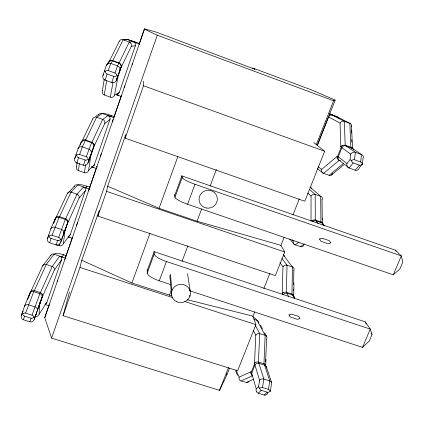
<?xml version="1.0" encoding="UTF-8"?>
<svg xmlns="http://www.w3.org/2000/svg" width="424" height="424" viewBox="0 0 424 424"><rect width="100%" height="100%" fill="white"/><g stroke="black" fill="none" stroke-linecap="round" stroke-linejoin="round"><path stroke-width="0.64" d="M121.423 66.801L121.407 66.075M250.934 372.283L250.96 372.919M293.419 295.676L293.44 294.367M293.509 290.456L293.535 289.147M293.615 284.578L293.869 270.221M293.938 282.909L293.7 296.302M288.691 296.784L286.947 293.26A34.54 8.559 21.7 0 0 286.359 292.263L287.022 265.223L281.838 258.364M282.225 293.111L282.967 266.791L279.893 262.62M313.829 142.602L324.636 151.267L304.824 201.252L125.175 138.187L143.519 85.759L143.678 81.196M265.71 365.817L265.975 359.404M256.425 391.553L256.939 392.348A3.048 2.889 -87.7 0 0 258.232 393.202L261.322 390.329L267.274 392.195A2.38 2.189 -18.2 0 0 268.302 392.279L270.109 391.495A4.182 3.843 -17.9 0 0 269.961 390.933L269.404 389.995A2.417 2.221 -18.1 0 0 268.418 389.365L269.818 381.001L264.55 365.101A40.153 13.409 22.2 0 0 263.951 363.67L265.17 335.299L257.018 320.337A8.575 2.465 22.1 0 0 252.799 317.004M265.625 361.9L266.606 338.347A3.042 2.337 -7.3 0 0 265.191 335.262L259.753 333.714A3.048 2.348 -6.9 0 0 255.836 335.204M254.506 363.871L255.789 335.193L253.361 330.513M229.538 368.143L226.867 374.922L219.537 390.34L51.58 338.108L44.748 317.693L144.499 28.832L155.99 32.033L254.962 69.271L252.868 68.094A19.276 18.9 -74.6 0 1 252.524 68.964M59.54 243.784L59.334 245.708L55.798 244.452M59.318 245.756A3.228 3.175 -20.5 0 0 63.372 243.668L64.856 231.801M360.633 162.01L354.464 159.774A2.539 2.412 -45.3 0 0 353.383 159.652L351.469 160.495A4.463 4.245 -45.7 0 0 351.613 161.131L352.174 162.196A2.581 2.454 -45.5 0 0 353.187 162.927L359.356 165.153A2.533 2.406 -45.5 0 0 360.432 165.275L362.345 164.433A4.452 4.229 -45 0 0 362.202 163.802L361.646 162.737A2.576 2.449 -45.2 0 0 360.633 162.005L361.545 154.585L351.878 148.018A42.262 2.825 20.9 0 0 350.892 147.393L345.2 145.363A3.18 2.73 -20.9 0 0 342.73 145.453L342.401 145.618M354.464 159.774L355.413 152.359L346.011 145.882A35.748 2.385 20.9 0 0 345.2 145.363L344.32 121.322L332.331 115.121L329.591 114.109L337.578 117.024L349.864 123.342L350.892 147.393M76.59 166.378L77.083 162.546M79.362 163.558L78.413 170.543L84.392 172.701L85.632 164.496M125.175 138.187L125.774 134.488L107.685 186.221L106.567 191.372L97.912 216.118L275.346 275.626L284.711 251.999L280.937 245.358L197.038 221.233L159.048 208.295L107.685 186.221M102.385 90.725L104.267 79.156M270.406 390.451L271.445 384.186A3.588 2.56 2.3 0 0 271.524 382.321M106.705 80.327L104.251 94.939L110.32 97.17L112.959 82.632M268.418 389.37L262.467 387.499L263.908 379.136L258.879 363.294A33.968 11.337 22.2 0 0 258.391 362.091L259.753 333.714L255.206 325.16M256.244 388.898L251.713 373.221A30.793 10.69 22.3 0 0 251.289 372.097L254.522 364.004A30.851 10.404 22.2 0 1 254.957 365.106L259.636 380.466L258.545 386.725L256.244 388.898A3.652 3.466 -87.8 0 0 256.419 391.559M293.662 296.588L293.694 296.365A3.111 2.454 -9.6 0 0 291.945 294.012L286.359 292.263M117.883 76.903L114.517 95.193L119.255 92.48L135.362 45.776A3.164 3.095 61.8 0 0 133.433 41.743L129.24 42.045L123.108 39.755L112.752 60.669A43.688 2.984 20.1 0 0 112.45 60.833A3.424 3.35 51.6 0 0 108.162 62.863L106.355 65.455L102.953 75.456A4.002 3.779 25 0 0 103.074 78.244L103.647 79.113A3.339 3.154 25 0 0 105.099 80.104L111.788 82.516L113.807 76.405A2.671 2.618 49.1 0 0 114.968 76.548L116.955 75.657A4.691 4.595 47.8 0 0 116.759 74.984L116.091 73.84A2.714 2.661 48.4 0 0 114.962 73.045L108.205 70.607A2.676 2.618 48.1 0 0 107.044 70.463L105.051 71.354A4.706 4.606 49.3 0 0 105.247 72.032L105.926 73.177A2.724 2.666 48.7 0 0 107.06 73.972M265.652 366.209L265.705 365.88A3.058 2.29 -6.7 0 0 263.929 363.707M97.912 216.118L99.264 210.304L81.79 260.278L79.956 267.443L63.075 315.7L237.62 370.788L255.911 324.657L252.969 316.177L254.665 311.889M63.075 315.7L69.472 292.056M30.576 292.041L30.533 292.131A44.615 15.354 18.1 0 0 29.696 293.546L24.46 306.361L21.417 315.313L23.119 311.126M63.415 233.688A3.27 3.122 12 0 0 64.337 232.352A32.33 8.634 18.7 0 1 64.713 231.679L67.75 222.839A32.394 8.31 18.8 0 0 67.384 223.48L60.605 242.554A3.858 3.779 -6.4 0 1 58.819 244.685L57.86 245.03A3.217 3.148 -6.5 0 1 56.164 244.94L49.656 242.804A3.228 3.154 -6.7 0 1 48.251 241.876L47.705 241.039A3.869 3.779 -6.5 0 1 47.61 238.283L50.758 228.997L54.935 219.341A45.384 11.649 18.8 0 1 55.645 218.312L55.889 217.788A2.83 2.046 88.2 0 1 55.963 217.666L56.191 217.348A3.265 2.798 38.1 0 1 59.604 216.505M37.959 307.458A3.222 3.01 7.9 0 0 39.045 306.022A31.784 11.257 18 0 1 39.49 305.132L42.426 296.588A31.848 10.955 18.1 0 0 41.987 297.452L34.249 319.336A3.843 3.731 -31.4 0 1 32.468 321.487L31.519 321.848A3.207 3.111 -31.6 0 1 29.85 321.79L23.426 319.781L24.544 316.129A2.571 2.39 8.2 0 1 23.453 315.445L22.785 314.444A4.436 4.134 8.1 0 1 22.583 313.845A6.053 2.205 17.2 0 1 22.265 312.562M89.188 157.733A3.328 3.233 21.8 0 0 90.529 156.069A32.897 5.814 19.4 0 1 90.826 155.635L93.974 146.476A32.966 5.47 19.5 0 0 93.683 146.879L87.943 162.922A3.917 3.784 17.2 0 1 86.146 165.031L85.176 165.36A3.265 3.159 17.2 0 1 83.459 165.238L76.866 162.97A3.275 3.159 15.9 0 1 75.435 162.01L74.878 161.152A3.927 3.79 16.1 0 1 74.772 158.385L78.037 148.75L81.074 142.496A46.184 7.669 19.5 0 1 81.657 141.86L81.906 141.325A2.889 2.131 -87.2 0 1 81.986 141.192L82.219 140.858A3.334 2.963 43.5 0 1 85.717 139.931M49.656 242.804L51.034 238.383A2.613 2.486 12.5 0 1 49.931 237.668L49.258 236.619A4.51 4.293 12.4 0 1 49.057 235.998L50.975 235.145A2.565 2.438 12.4 0 1 52.099 235.262L58.671 237.424A2.602 2.48 11.4 0 1 59.773 238.14L60.441 239.184A4.5 4.282 11.5 0 1 60.637 239.804L58.724 240.652M76.866 162.97L78.52 157.717A2.661 2.581 22.6 0 1 77.401 156.965L76.728 155.873A4.595 4.457 22.7 0 1 76.527 155.221L78.482 154.352A2.613 2.533 22.3 0 1 79.627 154.479L86.284 156.779A2.65 2.576 21 0 1 87.402 157.532L88.07 158.624A4.585 4.447 21 0 1 88.266 159.27L86.316 160.139A2.608 2.533 21.3 0 1 85.176 160.012L78.52 157.717M105.099 80.104L107.06 73.967L113.807 76.405M29.85 321.784L31.021 318.159A2.518 2.348 7.5 0 0 32.129 318.254L34.005 317.428A4.426 4.118 7.5 0 0 33.803 316.834L33.146 315.832A2.56 2.385 7.4 0 0 32.054 315.149L25.567 313.119A2.523 2.348 8.1 0 0 24.46 313.018L22.583 313.845M56.164 244.94L57.6 240.541A2.56 2.438 11.5 0 0 58.724 240.652M83.459 165.233L85.182 160.012M44.748 317.693L49.412 303.944M34.249 319.336L41.987 297.452A3.228 3.021 8.2 0 0 39.898 293.609L33.75 291.654A3.233 3.026 8.9 0 0 29.696 293.546L27.608 299.689M60.605 242.554L67.384 223.48A3.275 3.132 12.7 0 0 65.296 219.478L59.069 217.406A3.286 3.138 13.7 0 0 54.935 219.341L53.525 223.496M87.943 162.922L93.683 146.879A3.334 3.249 23.8 0 0 91.589 142.713L85.282 140.514A3.344 3.249 25.1 0 0 81.074 142.496L80.242 144.955M111.788 82.516A3.328 3.148 25.9 0 0 113.526 82.669L114.501 82.357A3.996 3.774 25.9 0 0 116.308 80.279L120.935 67.506A33.565 2.417 20.1 0 1 121.142 67.358L117.883 76.85A33.491 2.788 20 0 0 117.665 77.03A3.403 3.334 48.3 0 1 116.298 78.758M46.412 303.658L46.799 302.503M107.754 64.061L108.162 62.863A47.022 3.387 20.1 0 1 108.608 62.657L108.862 62.105A2.963 2.205 -82 0 1 108.942 61.962L109.185 61.607M28.912 296.636L30.502 292.205M54.214 222.271L55.645 218.312M94.022 165.572L94.303 164.751M39.511 305.126L39.14 314.269L46.921 302.195L61.538 259.822A2.989 2.83 9.4 0 0 59.62 256.218L52.189 266.516L40.391 292.671A35.06 11.941 18.2 0 0 39.898 293.609L32.049 315.154M63.425 243.683L70.262 234.525L85.351 190.779A3.032 2.931 15.2 0 0 83.427 187.037L77.004 194.229L65.704 218.784A35.664 9.026 18.9 0 0 65.296 219.478L58.671 237.424M90.842 155.682L88.537 170.702L94.361 164.655L109.948 119.467A3.085 3.021 31.3 0 0 108.019 115.588M57.192 281.435L57.627 280.185M64.755 259.552L72.319 237.668M76.643 225.16L77.507 222.658M88.531 190.774L96.306 168.264M100.414 156.387L101.278 153.886M112.302 121.995L113.166 119.494M114.03 116.992L121.375 95.734M124.19 87.609L124.836 85.733M132.182 64.475L132.617 63.224M139.099 44.467L144.499 28.832M63.155 255.052L63.324 254.575L62.461 257.145L54.071 254.167A2.968 2.83 25.4 0 0 50.35 255.858L42.639 265.943L30.141 293.032M136.284 43.031L136.486 42.469L139.549 43.598M111.152 115.9L111.3 115.487L110.934 116.611L102.295 113.447A3.085 3.005 46.7 0 0 98.516 115.042M86.825 186.438L86.925 186.147L86.305 188.012L77.793 184.944A3.021 2.92 32.6 0 0 74.004 186.687L67.262 193.726L55.268 219.16M51.58 338.108L157.288 35.197L144.473 29.192M114.957 73.05L117.496 65.858L118.842 63.165A36.952 2.523 20.1 0 1 119.075 63.012L129.24 42.045M86.284 156.779L91.589 142.713A36.294 5.894 19.5 0 1 91.918 142.279L102.672 119.446L108.019 115.582L113.992 117.697M52.099 235.262L59.069 217.406A42.162 10.674 18.9 0 1 59.583 216.595L71.052 192.088L77.793 184.944A9.079 1.919 18.8 0 1 86.904 186.21L90.036 187.276M25.567 313.119L33.75 291.654A41.446 14.124 18.2 0 1 34.36 290.551L46.327 264.444L54.071 254.167A8.936 2.618 18 0 1 63.287 254.686L66.383 255.698M79.627 154.479L82.341 146.9L85.282 140.514A42.909 6.97 19.5 0 1 85.696 140.015L96.63 117.236L102.295 113.447A9.227 1.171 19.5 0 1 111.289 115.508L114.925 116.796M108.205 70.607L110.786 63.42L112.45 60.833L118.842 63.165A3.413 3.344 52.2 0 1 120.935 67.506L116.319 80.279M171.974 295.873L131.901 283.02L149.995 233.221M159.048 208.295L177.799 156.7M147.218 270.586L154.14 251.681L365.202 321.832L370.269 329.088L372.044 334.425L369.193 341.129L362.525 347.362L189.496 290.71M174.693 195.496L181.859 175.918L395.433 250.202L401.3 255.9L402.8 262.048L399.853 268.986L393.281 274.81L187.594 204.251A12.784 2.422 20.3 0 1 174.969 197.298L174.571 194.685M170.618 284.531L159.297 280.821A12.561 3.535 20.1 0 1 147.229 273.067L154.214 253.992L154.129 251.363M174.969 197.298L182.203 177.539L181.79 175.605M159.297 280.821L166.42 261.544A12.614 3.26 20.1 0 1 154.214 253.992M187.594 204.251L194.976 184.276A12.842 2.125 20.3 0 1 182.203 177.539M169.42 295.231L171.492 289.682M182.076 261.327L187.827 245.915M197.038 221.233L201.633 208.926M210.134 186.152L216.335 169.531M219.537 390.34L228.515 367.544M316.373 144.489L333.603 100.742L335.183 100.128L317.21 145.724M317.226 145.49L328.489 116.913A3.026 2.904 -52.1 0 1 332.331 115.127M263.861 288.601L269.908 273.284M280.937 245.358L284.069 237.429M292.984 214.851L299.249 198.983M362.525 347.362L370.269 329.088L166.42 261.544M393.281 274.81L401.3 255.9L194.976 184.276M47.605 238.283L48.617 235.919M30.581 292.025L30.767 291.638A2.793 1.956 84.5 0 1 30.835 291.516L31.053 291.224A3.201 2.639 34.8 0 1 34.386 290.456M42.485 296.477L54.346 270.083L61.538 259.822M67.803 222.738L79.145 197.997L85.351 190.779M81.609 141.966L81.291 142.671L92.734 119.027M108.47 62.943L108.608 62.657M94.022 146.391L104.797 123.437L109.948 119.467M74.762 158.385L75.557 156.716M121.185 67.289L131.345 46.269L135.362 45.776M108.544 62.837L119.096 41.711M102.953 75.456L103.604 74.444M35.097 316.304L36.157 314.688M39.326 305.566L39.05 305.916M64.506 232.225L64.21 232.585M90.582 156.276L90.301 156.615M117.602 77.597L117.305 77.947M353.187 162.922L349.1 167.994A3.148 2.92 59.4 0 1 347.754 167.061L347.214 166.229A3.774 3.503 59.4 0 1 346.986 163.526M337.266 158.057A3.339 3.026 74.7 0 0 337.478 158.624A3.127 2.867 75.3 0 0 339.226 160.272A35.627 3.032 21 0 1 340.016 160.839L349.1 167.994L355.222 170.199L359.356 165.153M90.142 156.779L89.862 157.023M341.283 146.444L341.58 146.169M117.13 78.122L116.876 78.334M258.232 393.196L264.131 395.041L267.274 392.195M282.76 293.095L282.49 293.323A1.06 0.366 -57.6 0 1 282.384 293.397M337.106 156.403L321.678 169.377L318.117 166.685M317.327 168.609L323.581 173.411L339.226 160.272L340.366 160.669M343.382 163.537L329.093 175.319L323.581 173.411M331.292 175.096L343.7 164.888M299.773 318.472L297.929 319.283A2.422 2.263 -24 0 1 296.885 319.182L290.864 317.205A2.465 2.305 -23.5 0 1 289.873 316.543L289.306 315.562A4.261 3.991 -23.7 0 1 289.157 314.979L291.002 314.173A2.422 2.268 -23.3 0 1 292.051 314.269L298.072 316.256A2.465 2.3 -23.8 0 1 299.063 316.919L299.625 317.894A4.256 3.975 -23.6 0 1 299.773 318.472A5.872 1.542 23 0 0 299.938 318.387M261.322 390.334A2.422 2.231 -17.7 0 1 260.341 389.698L259.774 388.76A4.187 3.853 -17.8 0 1 259.621 388.204L261.433 387.409A2.38 2.189 -17.6 0 1 262.467 387.499M298.862 242.157L295.136 244.849L300.605 246.609L304.379 243.943M95.692 116.346L98.575 114.454M312.488 220.332L312.854 220.167A3.1 2.571 -14.1 0 1 315.286 220.045M283.619 292.528L283.974 292.369A3.037 2.412 -9.6 0 1 286.37 292.242M255.693 362.345L256.043 362.197A2.984 2.252 -6.7 0 1 258.407 362.064L263.951 363.67M251.792 376.099L240.954 380.932L246.339 382.427L253.314 379.39M123.108 39.755L127.619 39.559A9.381 0.376 20.3 0 1 136.486 42.469L136.38 42.829L127.619 39.559A3.159 3.079 66.1 0 0 124.577 40.095M187.281 299.71L252.969 316.177M254.018 319.447L257.018 320.337A2.841 2.592 -29.3 0 1 258.783 322.86M24.544 316.129L31.021 318.159M287.022 265.223L292.481 266.945A3.1 2.496 -10.5 0 1 293.827 270.205M44.891 304.459L49.115 305.799M59.62 256.218L65.588 258.163M79.956 267.443L172.96 297.685M184.901 301.565L255.911 324.657M68.19 236.852L72.462 238.267M51.034 238.383L57.6 240.541M309.451 189.411L315.196 194.468L315.276 220.061L320.926 221.938A41.531 6.598 21.3 0 1 321.774 222.849A3.169 3.01 -34.1 0 1 323.66 224.943M320.926 221.938L320.698 196.333L315.196 194.468A3.169 2.666 -15 0 0 311.094 196.142M106.567 191.372L284.711 251.999M83.427 187.037L89.93 189.247M96.333 166.674L97.531 167.088M91.663 166.855L96.428 168.492M39.49 302.529L40.678 302.943M34.36 290.551L40.391 292.671A3.127 2.443 24.4 0 1 42.278 294.176L42.474 294.495M46.327 264.444L52.189 266.516M68.126 236.804L69.329 237.233M59.583 216.595L65.704 218.784M116.505 94.738L121.328 96.465M71.052 192.088L77.004 194.229M143.519 85.759L324.636 151.267M91.568 166.786L93.397 167.448M344.32 121.322L349.864 123.342M85.696 140.015L91.918 142.279A3.249 2.809 30.4 0 1 93.837 143.948M96.63 117.236L102.672 119.446M133.433 41.738L139.475 43.969M116.399 94.685L118.259 95.368M112.752 60.669L119.075 63.012A3.323 3 37.4 0 1 121.01 64.771L121.195 65.148M252.868 68.094L312.197 90.174L335.183 100.128M157.288 35.197L333.603 100.742M81.79 260.278L131.901 283.02M251.141 372.023L250.748 371.822L239.109 377.164L236.078 369.972M328.489 116.913L340.069 123.082L340.817 146.471M310.368 187.366L320.698 196.333M307.66 193.068L311.046 196.127L311.036 221.068M292.406 239.91L293.254 240.912M294.134 244.266L289.677 238.966M324.206 225.817L321.774 222.849L315.975 220.83A35.134 5.581 21.3 0 0 315.276 220.061M318.042 223.416L315.975 220.83A3.169 3.021 -33.8 0 0 312.705 221.561M283.428 255.19L292.481 266.945L291.961 293.986A40.831 10.123 21.7 0 1 292.682 295.168A3.106 2.92 -24.5 0 1 294.595 298.268M371.095 333.052L372.044 334.425M63.489 231.048L62.9 230.327A3.212 2.507 17.7 0 0 61.459 229.479L54.935 227.322A3.222 2.512 18.2 0 0 53.265 227.137L52.353 227.365A3.864 3.01 18.2 0 0 50.769 229.002M90.99 150.88L90.407 150.101A3.275 2.724 20.1 0 0 88.955 149.195L82.341 146.9A3.281 2.73 20.8 0 0 80.64 146.715L79.707 146.969A3.933 3.27 20.7 0 0 78.048 148.755M67.628 220.363L67.803 220.708M260.543 325.256L262.573 328.966M264.65 332.755L266.707 336.518M93.852 143.943L94.027 144.303M395.433 250.202L396.043 251.342M294.415 298.56L292.682 295.168L286.947 293.26A3.111 2.926 -24 0 0 283.046 294.897M365.202 321.832L366.368 324.148M235.771 371.122L237.541 375.335M340.96 146.847L341.108 147.245M266.23 366.527L271.519 382.321L271.069 381.722A2.995 2.136 2.3 0 0 269.823 381.001L263.908 379.136A2.995 2.141 2.6 0 0 262.334 378.966L261.428 379.141A3.593 2.571 2.6 0 0 259.647 380.471M337.223 157.945L337.159 157.627M251.05 373.454L250.987 373.152M226.586 373.65L226.867 374.922M282.267 293.329L282.411 294.081M42.718 295.258L42.766 295.745M187.493 273.618L190.238 291.288M189.708 295.104L189.904 296.408M68.036 221.519L68.073 222.075M94.25 145.172L94.276 145.814M337.128 157.383L337.091 156.71M170.443 274.196L171.927 290.541M169.817 275.287L171.619 295.666M117.904 77.3L117.904 77.327A1.42 0.392 -47.3 0 1 117.793 77.513M352.551 148.882L351.507 125.955M351.295 130.391L351.411 133.025M351.703 139.597L351.819 142.231M352.047 147.488L352.106 148.803M322.039 199.842L322.24 219.298M322.584 218.604L322.632 223.777M147.218 269.77L147.229 273.067M329.596 113.738A8.989 0.35 20.8 0 1 337.578 117.024A3.016 2.814 -56.8 0 1 339.089 118.428M349.89 123.299A3.244 2.809 -22.8 0 1 351.247 126.808M340.122 123.098A3.249 2.82 -22.5 0 1 344.341 121.28M323.565 173.458A3.164 2.947 77.9 0 1 321.721 169.393M332.564 173.501A3.159 2.936 78.2 0 1 329.082 175.366M340.016 160.839A3.238 3.095 -45.4 0 1 338.283 156.795A32.404 2.639 21 0 0 337.568 156.292L341.145 147.335A32.473 2.29 20.9 0 1 341.871 147.817L350.754 154.151L350.023 159.705L346.98 163.526L338.283 156.795L341.871 147.817A3.249 3.1 -47 0 1 346.011 145.882L351.878 148.018A3.249 3.095 -46.9 0 1 353.547 149.545M350.887 147.404A3.26 2.777 -20.7 0 1 352.328 148.633M355.217 170.199A3.143 2.915 59.9 0 0 356.785 170.316L357.649 169.987A3.774 3.498 59.8 0 0 359.192 167.936L362.319 164.152L362.992 158.592A3.837 3.233 -9.7 0 0 363.246 156.223L362.806 155.465A3.196 2.698 -9.7 0 0 361.545 154.585L355.413 152.359A3.196 2.708 -9.3 0 0 353.754 152.179L352.773 152.423A3.837 3.244 -9.3 0 0 350.765 154.151M351.644 160.548A6.084 0.466 21.5 0 1 350.166 159.753M362.154 164.093A6.084 0.466 21.5 0 1 362.43 164.464M341.474 146.084A3.493 2.798 -21.7 0 1 342.279 145.512M341.15 146.556A1.108 0.334 -54.1 0 1 341.007 146.63M340.843 146.614A1.108 0.334 -54.1 0 1 340.806 146.54M337.054 156.493A1.028 0.382 -79.3 0 1 337.133 156.599M337.266 157.574A3.275 2.189 77.9 0 1 337.239 157.383M94.367 164.66A3.053 2.963 19.2 0 1 92.247 166.547M88.568 160.722A12.169 2.237 19 0 1 89.321 160.892M102.688 119.398A3.312 2.931 31.2 0 1 104.744 123.421M92.787 119.043A3.318 2.931 31.9 0 1 96.64 117.188M78.392 170.591A3.27 3.207 -1 0 1 76.638 166.399M88.483 170.687A3.27 3.207 -0.4 0 1 84.376 172.754M91.001 150.88A3.927 3.265 20.1 0 1 91.234 153.318M89.225 158.995A6.27 1.139 19.2 0 1 88.362 159.313M76.58 155.232A6.275 1.124 19.2 0 1 76.013 154.431M93.874 144.33A3.567 2.724 45.7 0 1 94.112 145.156M89.798 157.076A3.45 3.365 -1.2 0 1 89.665 157.172M90.349 156.679A3.371 2.973 -29.5 0 1 90.201 156.827M90.858 156.053A1.399 0.429 -48.7 0 1 90.741 156.233M320.724 196.291A3.164 2.655 -15.3 0 1 321.991 199.826M295.12 244.897A3.116 2.931 86.9 0 1 293.297 240.927M303.796 245.3A3.111 2.926 87.1 0 1 300.595 246.662M320.968 221.863A3.175 2.592 -26.2 0 1 322.574 224.1M319.823 239.141A5.978 1.023 22.2 0 1 319.5 238.935M330.656 242.793A5.978 1.023 22.3 0 1 330.545 242.857M310.071 187.016A2.942 2.751 -45.8 0 1 311.582 188.866M311.614 220.745A3.408 2.608 -16.2 0 1 312.398 220.204M46.926 302.195A2.963 2.772 7.4 0 1 45.458 303.785M50.35 255.858A11.904 3.525 18 0 1 51.124 255.301M52.205 266.479A3.191 2.571 24.2 0 1 54.293 270.062M42.691 265.959A3.196 2.571 24.6 0 1 46.338 264.401M39.093 314.253A3.207 3.127 -35 0 1 35.081 316.357M23.426 319.781A3.212 3.111 -30.3 0 1 22.037 318.88L21.507 318.053A3.853 3.731 -30.3 0 1 21.423 315.318M24.47 306.361A3.795 2.761 16.6 0 1 25.986 304.861L26.876 304.665A3.164 2.305 16.6 0 1 28.514 304.845L34.954 306.875A3.159 2.3 16.2 0 1 36.385 307.665L36.978 308.333A3.784 2.761 16.2 0 1 37.301 310.41M35.128 316.601A6.047 2.221 17.2 0 1 34.053 317.459M42.289 294.51A3.419 2.29 40 0 1 42.554 295.231M38.542 306.393A3.381 3.291 -35.5 0 1 38.372 306.515M39.072 305.99A3.318 2.984 -46.4 0 1 38.923 306.139M39.543 305.418A1.378 0.493 -52.5 0 1 39.421 305.598M119.261 92.48A3.111 3.053 42.6 0 1 116.483 94.504M129.262 41.997A3.387 3.116 39.9 0 1 131.297 46.248M119.149 41.727A3.397 3.111 40.6 0 1 123.119 39.708M104.23 94.987A3.323 3.228 11.9 0 1 102.438 90.747M114.464 95.177A3.318 3.228 12.7 0 1 110.304 97.223M109.217 61.628A3.424 3.122 52.7 0 1 112.773 60.595M106.36 65.46A4.012 3.546 25.5 0 1 108.094 63.505L109.053 63.234A3.35 2.957 25.6 0 1 110.786 63.42L117.496 65.858A3.339 2.957 24.6 0 1 118.959 66.833L119.536 67.67A4.002 3.54 24.7 0 1 119.732 70.31M117.819 75.716A6.392 0.519 20.2 0 1 117.125 75.732M105.221 71.407A6.397 0.503 20.1 0 1 104.431 70.882M117.268 94.027A9.27 0.943 19.7 0 1 117.904 94.25M121.057 65.179A3.662 2.952 51 0 1 121.28 66.065M117.374 77.995A3.419 2.942 -23.4 0 1 117.225 78.148M70.267 234.525A3.005 2.867 11 0 1 68.481 236.279M74.004 186.687A12.095 2.597 18.7 0 1 74.417 186.433M64.803 229.967A11.973 3.185 18.3 0 1 65.55 230.084M77.02 194.181A3.249 2.745 26.8 0 1 79.092 197.982M67.315 193.747A3.254 2.745 27.3 0 1 71.062 192.04M65.704 218.795A3.185 2.618 26.7 0 1 67.607 220.369M63.499 231.043A3.853 3.005 17.8 0 1 63.775 233.295M61.681 239.242A6.159 1.701 18.2 0 1 60.701 239.836M49.083 236.004A6.159 1.685 18.2 0 1 48.643 234.949M63.224 233.624A8.973 2.417 18.2 0 1 64.172 233.666M67.633 220.729A3.493 2.507 42.3 0 1 67.882 221.498M63.727 233.03A3.408 3.334 -19.1 0 1 63.383 233.258M64.263 232.628A3.334 2.989 -37.5 0 1 64.119 232.781M64.75 232.034A1.383 0.466 -50.5 0 1 64.633 232.214M283.015 266.802A3.1 2.507 -10.1 0 1 287.043 265.186M282.432 294.198A31.371 7.881 21.7 0 1 282.808 294.812M289.205 314.99A5.872 1.526 22.9 0 1 288.898 314.746M283.412 254.829A2.883 2.676 -36.2 0 1 284.78 256.706M282.755 292.91A3.339 2.417 -12.5 0 1 283.508 292.396M282.236 293.35A1.06 0.366 -57.6 0 1 282.193 293.185M240.938 380.98A3.058 2.873 -72.3 0 1 239.157 377.18M249.137 381.494A3.058 2.862 -72.7 0 1 246.328 382.475M266.458 368.08A3.053 2.825 -18.4 0 0 264.55 365.101L258.879 363.294A3.058 2.83 -17.9 0 0 254.957 365.106L251.713 373.221A3.053 2.82 -17.3 0 0 252.195 376.003M264.131 395.046A3.042 2.883 -88.1 0 0 265.652 395.073L266.495 394.707A3.652 3.461 -88.1 0 0 267.915 392.931M259.647 388.204A5.772 2.025 23.8 0 1 258.587 386.741M270.358 390.435A5.772 2.041 23.9 0 1 270.141 391.511M254.84 362.7A3.275 2.237 -9.9 0 1 255.571 362.213M254.363 363.098A1.055 0.371 -59.6 0 1 254.331 362.891M250.918 372.002A0.991 0.302 -84.6 0 1 250.971 372.161M251.072 373.088A3.175 2.327 -88.9 0 1 251.05 372.903M251.088 373.565A3.222 2.984 -78.2 0 0 251.289 374.095A3.016 2.814 -76.4 0 0 252.105 375.118M319.929 238.993L319.754 239.125A4.351 4.123 -33 0 0 319.897 239.735L320.459 240.758A2.518 2.385 -32.8 0 0 321.466 241.452L327.561 243.551A2.47 2.337 -33.1 0 0 328.621 243.657L330.497 242.835A4.341 4.107 -32.7 0 0 330.349 242.231L329.793 241.208A2.512 2.38 -32.9 0 0 328.791 240.514L322.696 238.41A2.475 2.343 -32.6 0 0 321.636 238.304L319.929 238.993M176.914 301.777A9.567 9.084 -9.8 0 0 190.44 292.481A9.567 9.084 -9.8 0 0 175.419 286.11A9.567 9.084 -9.8 0 0 176.914 301.777M206.181 207.983A9.18 8.941 -17.9 0 0 216.929 196.407A9.18 8.941 -17.9 0 0 201.453 193.233A9.18 8.941 -17.9 0 0 206.181 207.983"/></g></svg>
